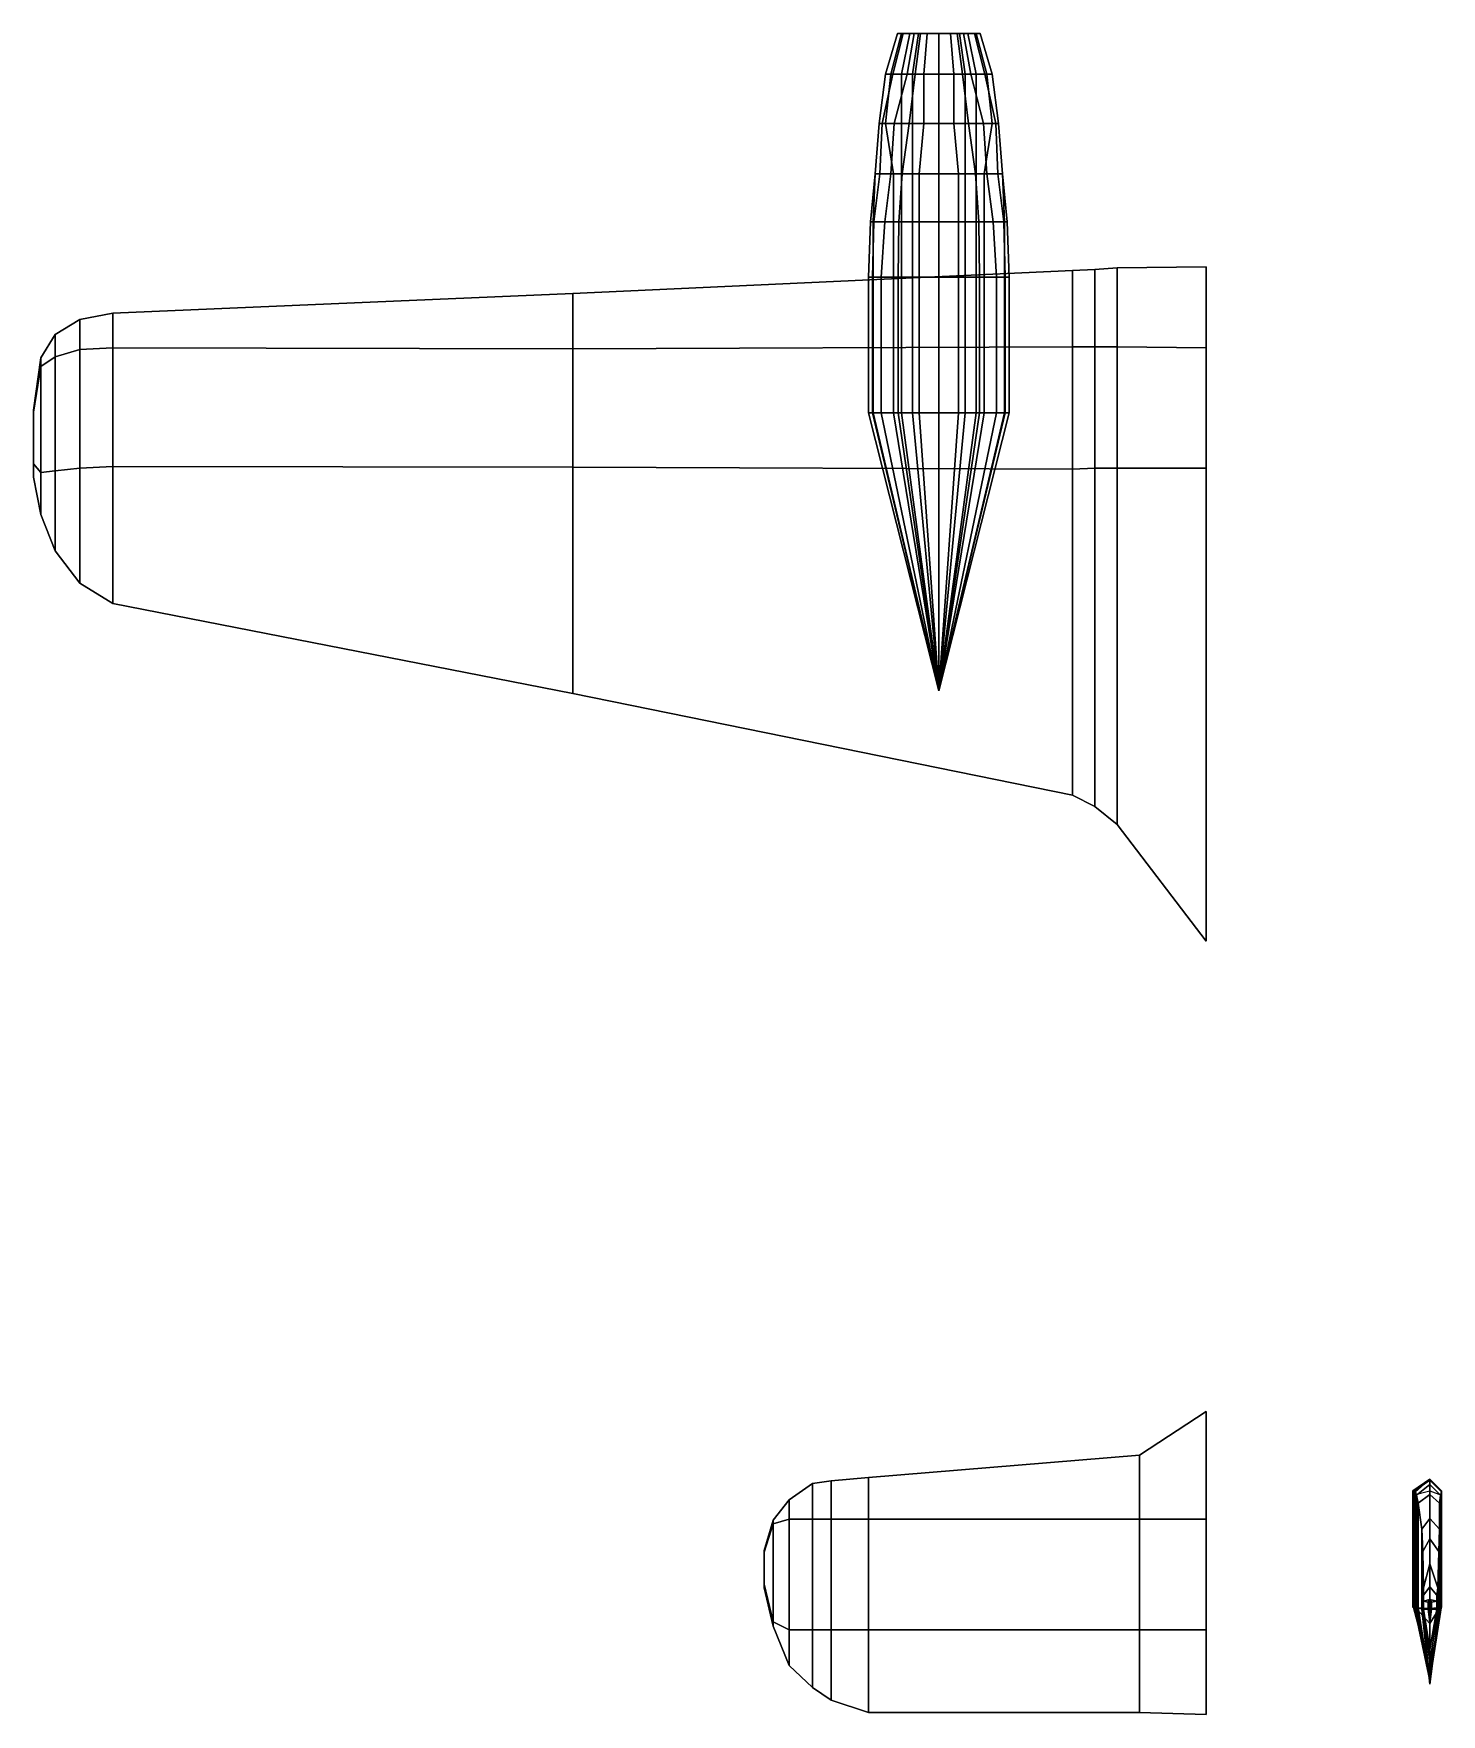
# Model space of a CAD drawing. Extents: x -13.2 to 2.6, y -10.6 to 8.2.
import ezdxf

# ---------------------------------------------------------------- set-up
doc = ezdxf.new("R2010")
doc.units = 0
doc.layers.add('W2', color=5, linetype='CONTINUOUS')

msp = doc.modelspace()

# ---------------------------------------------------------------- linework, layer by layer
at = {"layer": 'W2'}
for points in [[(-3.465, 8.238, -0.794), (-3.4, 8.238, -0.559), (-3.517, 7.782, -0.464), (-3.6, 7.782, -0.768)], [(-3.465, 8.238, -0.882), (-3.465, 8.238, -0.794), (-3.6, 7.782, -0.768), (-3.6, 7.782, -0.882)], [(-3.418, 8.238, -0.971), (-3.465, 8.238, -0.882), (-3.6, 7.782, -0.882), (-3.539, 7.782, -0.996)], [(-3.324, 8.238, -1.059), (-3.418, 8.238, -0.971), (-3.539, 7.782, -0.996), (-3.418, 7.782, -1.33)], [(-3.4, 8.238, -0.559), (-3.277, 8.238, -0.294), (-3.357, 7.782, -0.122), (-3.517, 7.782, -0.464)], [(-2.582, 8.238, -0.971), (-2.535, 8.238, -0.882), (-3.465, 8.238, -0.882), (-3.418, 8.238, -0.971)], [(-2.535, 8.238, -0.882), (-2.535, 8.238, -0.794), (-3.465, 8.238, -0.794), (-3.465, 8.238, -0.882)], [(-2.535, 8.238, -0.794), (-2.6, 8.238, -0.559), (-3.4, 8.238, -0.559), (-3.465, 8.238, -0.794)], [(-3.23, 8.238, -1.1), (-3.324, 8.238, -1.059), (-3.418, 7.782, -1.33), (-3.296, 7.782, -1.398)], [(-2.676, 8.238, -1.059), (-2.582, 8.238, -0.971), (-3.418, 8.238, -0.971), (-3.324, 8.238, -1.059)], [(-2.6, 8.238, -0.559), (-2.723, 8.238, -0.294), (-3.277, 8.238, -0.294), (-3.4, 8.238, -0.559)], [(-3.277, 8.238, -0.294), (-3.206, 8.238, -0.199), (-3.266, 7.782, -0.001), (-3.357, 7.782, -0.122)], [(-2.77, 8.238, -1.1), (-2.676, 8.238, -1.059), (-3.324, 8.238, -1.059), (-3.23, 8.238, -1.1)], [(-3, 8.238, -1.124), (-3.23, 8.238, -1.1), (-3.296, 7.782, -1.398), (-3, 7.782, -1.429)], [(-2.723, 8.238, -0.294), (-2.794, 8.238, -0.199), (-3.206, 8.238, -0.199), (-3.277, 8.238, -0.294)], [(-3.167, 7.782, 0.053), (-3.266, 7.782, -0.001), (-3.206, 8.238, -0.199), (-3.13, 8.238, -0.158)], [(-3, 8.238, -1.124), (-2.77, 8.238, -1.1), (-3.23, 8.238, -1.1), (-3, 8.238, -1.124)], [(-2.794, 8.238, -0.199), (-2.87, 8.238, -0.158), (-3.13, 8.238, -0.158), (-3.206, 8.238, -0.199)], [(-3, 7.782, 0.091), (-3.167, 7.782, 0.053), (-3.13, 8.238, -0.158), (-3, 8.238, -0.129)], [(-2.87, 8.238, -0.158), (-3, 8.238, -0.129), (-3, 8.238, -0.129), (-3.13, 8.238, -0.158)], [(-3, 7.782, -1.429), (-2.704, 7.782, -1.398), (-2.77, 8.238, -1.1), (-3, 8.238, -1.124)], [(-3, 8.238, -0.129), (-2.87, 8.238, -0.158), (-2.833, 7.782, 0.053), (-3, 7.782, 0.091)], [(-2.87, 8.238, -0.158), (-2.794, 8.238, -0.199), (-2.734, 7.782, -0.001), (-2.833, 7.782, 0.053)], [(-2.643, 7.782, -0.122), (-2.734, 7.782, -0.001), (-2.794, 8.238, -0.199), (-2.723, 8.238, -0.294)], [(-2.704, 7.782, -1.398), (-2.582, 7.782, -1.33), (-2.676, 8.238, -1.059), (-2.77, 8.238, -1.1)], [(-2.483, 7.782, -0.464), (-2.643, 7.782, -0.122), (-2.723, 8.238, -0.294), (-2.6, 8.238, -0.559)], [(-2.582, 7.782, -1.33), (-2.461, 7.782, -0.996), (-2.582, 8.238, -0.971), (-2.676, 8.238, -1.059)], [(-2.4, 7.782, -0.768), (-2.483, 7.782, -0.464), (-2.6, 8.238, -0.559), (-2.535, 8.238, -0.794)], [(-2.461, 7.782, -0.996), (-2.4, 7.782, -0.882), (-2.535, 8.238, -0.882), (-2.582, 8.238, -0.971)], [(-2.4, 7.782, -0.882), (-2.4, 7.782, -0.768), (-2.535, 8.238, -0.794), (-2.535, 8.238, -0.882)], [(-3.6, 7.782, -0.882), (-3.6, 7.782, -0.768), (-3.669, 7.228, -0.57), (-3.669, 7.228, -0.935)], [(-3.6, 7.782, -0.768), (-3.517, 7.782, -0.464), (-3.638, 7.228, -0.327), (-3.669, 7.228, -0.57)], [(-3.539, 7.782, -0.996), (-3.6, 7.782, -0.882), (-3.669, 7.228, -0.935), (-3.6, 7.228, -1.11)], [(-3.517, 7.782, -0.464), (-3.357, 7.782, -0.122), (-3.501, 7.228, -0.023), (-3.638, 7.228, -0.327)], [(-3.418, 7.782, -1.33), (-3.539, 7.782, -0.996), (-3.6, 7.228, -1.11), (-3.418, 7.228, -1.353)], [(-3.357, 7.782, -0.122), (-3.266, 7.782, -0.001), (-3.334, 7.228, 0.151), (-3.501, 7.228, -0.023)], [(-3.296, 7.782, -1.398), (-3.418, 7.782, -1.33), (-3.418, 7.228, -1.353), (-3.296, 7.228, -1.383)], [(-3.167, 7.228, 0.235), (-3.334, 7.228, 0.151), (-3.266, 7.782, -0.001), (-3.167, 7.782, 0.053)], [(-3, 7.782, -1.429), (-3.296, 7.782, -1.398), (-3.296, 7.228, -1.383), (-3, 7.228, -1.398)], [(-3, 7.228, 0.258), (-3.167, 7.228, 0.235), (-3.167, 7.782, 0.053), (-3, 7.782, 0.091)], [(-3, 7.228, -1.398), (-2.704, 7.228, -1.383), (-2.704, 7.782, -1.398), (-3, 7.782, -1.429)], [(-3, 7.782, 0.091), (-2.833, 7.782, 0.053), (-2.833, 7.228, 0.235), (-3, 7.228, 0.258)], [(-2.833, 7.782, 0.053), (-2.734, 7.782, -0.001), (-2.666, 7.228, 0.151), (-2.833, 7.228, 0.235)], [(-2.499, 7.228, -0.023), (-2.666, 7.228, 0.151), (-2.734, 7.782, -0.001), (-2.643, 7.782, -0.122)], [(-2.704, 7.228, -1.383), (-2.582, 7.228, -1.353), (-2.582, 7.782, -1.33), (-2.704, 7.782, -1.398)], [(-2.362, 7.228, -0.327), (-2.499, 7.228, -0.023), (-2.643, 7.782, -0.122), (-2.483, 7.782, -0.464)], [(-2.582, 7.228, -1.353), (-2.4, 7.228, -1.11), (-2.461, 7.782, -0.996), (-2.582, 7.782, -1.33)], [(-2.331, 7.228, -0.57), (-2.362, 7.228, -0.327), (-2.483, 7.782, -0.464), (-2.4, 7.782, -0.768)], [(-2.4, 7.228, -1.11), (-2.331, 7.228, -0.935), (-2.4, 7.782, -0.882), (-2.461, 7.782, -0.996)], [(-2.331, 7.228, -0.935), (-2.331, 7.228, -0.57), (-2.4, 7.782, -0.768), (-2.4, 7.782, -0.882)], [(-3.669, 7.228, -0.57), (-3.638, 7.228, -0.327), (-3.661, 6.665, -0.312), (-3.714, 6.665, -0.654)], [(-3.6, 7.228, -1.11), (-3.669, 7.228, -0.935), (-3.714, 6.665, -1.019), (-3.509, 6.665, -1.323)], [(-3.669, 7.228, -0.935), (-3.669, 7.228, -0.57), (-3.714, 6.665, -0.654), (-3.714, 6.665, -1.019)], [(-3.638, 7.228, -0.327), (-3.501, 7.228, -0.023), (-3.539, 6.665, 0.03), (-3.661, 6.665, -0.312)], [(-3.418, 7.228, -1.353), (-3.6, 7.228, -1.11), (-3.509, 6.665, -1.323), (-3.418, 6.665, -1.368)], [(-3.501, 7.228, -0.023), (-3.334, 7.228, 0.151), (-3.41, 6.665, 0.197), (-3.539, 6.665, 0.03)], [(-3.296, 7.228, -1.383), (-3.418, 7.228, -1.353), (-3.418, 6.665, -1.368), (-3.296, 6.665, -1.398)], [(-3.22, 6.665, 0.311), (-3.41, 6.665, 0.197), (-3.334, 7.228, 0.151), (-3.167, 7.228, 0.235)], [(-3, 7.228, -1.398), (-3.296, 7.228, -1.383), (-3.296, 6.665, -1.398), (-3, 6.665, -1.421)], [(-3, 6.665, 0.356), (-3.22, 6.665, 0.311), (-3.167, 7.228, 0.235), (-3, 7.228, 0.258)], [(-3, 6.665, -1.421), (-2.704, 6.665, -1.398), (-2.704, 7.228, -1.383), (-3, 7.228, -1.398)], [(-3, 7.228, 0.258), (-2.833, 7.228, 0.235), (-2.78, 6.665, 0.311), (-3, 6.665, 0.356)], [(-2.833, 7.228, 0.235), (-2.666, 7.228, 0.151), (-2.59, 6.665, 0.197), (-2.78, 6.665, 0.311)], [(-2.704, 6.665, -1.398), (-2.582, 6.665, -1.368), (-2.582, 7.228, -1.353), (-2.704, 7.228, -1.383)], [(-2.461, 6.665, 0.03), (-2.59, 6.665, 0.197), (-2.666, 7.228, 0.151), (-2.499, 7.228, -0.023)], [(-2.582, 6.665, -1.368), (-2.491, 6.665, -1.323), (-2.4, 7.228, -1.11), (-2.582, 7.228, -1.353)], [(-2.339, 6.665, -0.312), (-2.461, 6.665, 0.03), (-2.499, 7.228, -0.023), (-2.362, 7.228, -0.327)], [(-2.491, 6.665, -1.323), (-2.286, 6.665, -1.019), (-2.331, 7.228, -0.935), (-2.4, 7.228, -1.11)], [(-2.286, 6.665, -0.654), (-2.339, 6.665, -0.312), (-2.362, 7.228, -0.327), (-2.331, 7.228, -0.57)], [(-2.286, 6.665, -1.019), (-2.286, 6.665, -0.654), (-2.331, 7.228, -0.57), (-2.331, 7.228, -0.935)], [(-3.714, 6.665, -0.654), (-3.661, 6.665, -0.312), (-3.729, 6.126, -0.327), (-3.767, 6.126, -0.669)], [(-3.714, 6.665, -1.019), (-3.714, 6.665, -0.654), (-3.767, 6.126, -0.669), (-3.737, 6.126, -1.034)], [(-3.509, 6.665, -1.323), (-3.714, 6.665, -1.019), (-3.737, 6.126, -1.034), (-3.509, 6.126, -1.338)], [(-3.661, 6.665, -0.312), (-3.539, 6.665, 0.03), (-3.608, 6.126, 0.015), (-3.729, 6.126, -0.327)], [(-3.539, 6.665, 0.03), (-3.41, 6.665, 0.197), (-3.448, 6.126, 0.227), (-3.608, 6.126, 0.015)], [(-3.418, 6.665, -1.368), (-3.509, 6.665, -1.323), (-3.509, 6.126, -1.338), (-3.418, 6.126, -1.414)], [(-3.22, 6.126, 0.372), (-3.448, 6.126, 0.227), (-3.41, 6.665, 0.197), (-3.22, 6.665, 0.311)], [(-3.296, 6.665, -1.398), (-3.418, 6.665, -1.368), (-3.418, 6.126, -1.414), (-3.296, 6.126, -1.452)], [(-3, 6.665, -1.421), (-3.296, 6.665, -1.398), (-3.296, 6.126, -1.452), (-3, 6.126, -1.482)], [(-3, 6.126, 0.41), (-3.22, 6.126, 0.372), (-3.22, 6.665, 0.311), (-3, 6.665, 0.356)], [(-3, 6.126, -1.482), (-2.704, 6.126, -1.452), (-2.704, 6.665, -1.398), (-3, 6.665, -1.421)], [(-3, 6.665, 0.356), (-2.78, 6.665, 0.311), (-2.78, 6.126, 0.372), (-3, 6.126, 0.41)], [(-2.78, 6.665, 0.311), (-2.59, 6.665, 0.197), (-2.552, 6.126, 0.227), (-2.78, 6.126, 0.372)], [(-2.704, 6.126, -1.452), (-2.582, 6.126, -1.414), (-2.582, 6.665, -1.368), (-2.704, 6.665, -1.398)], [(-2.392, 6.126, 0.015), (-2.552, 6.126, 0.227), (-2.59, 6.665, 0.197), (-2.461, 6.665, 0.03)], [(-2.582, 6.126, -1.414), (-2.491, 6.126, -1.338), (-2.491, 6.665, -1.323), (-2.582, 6.665, -1.368)], [(-2.491, 6.126, -1.338), (-2.263, 6.126, -1.034), (-2.286, 6.665, -1.019), (-2.491, 6.665, -1.323)], [(-2.271, 6.126, -0.327), (-2.392, 6.126, 0.015), (-2.461, 6.665, 0.03), (-2.339, 6.665, -0.312)], [(-2.233, 6.126, -0.669), (-2.271, 6.126, -0.327), (-2.339, 6.665, -0.312), (-2.286, 6.665, -0.654)], [(-2.263, 6.126, -1.034), (-2.233, 6.126, -0.669), (-2.286, 6.665, -0.654), (-2.286, 6.665, -1.019)], [(-3.767, 6.126, -0.669), (-3.729, 6.126, -0.327), (-3.745, 5.503, -0.365), (-3.79, 5.503, -0.707)], [(-3.737, 6.126, -1.034), (-3.767, 6.126, -0.669), (-3.79, 5.503, -0.707), (-3.737, 5.503, -1.072)], [(-3.729, 6.126, -0.327), (-3.608, 6.126, 0.015), (-3.646, 5.503, -0.023), (-3.745, 5.503, -0.365)], [(-3.509, 6.126, -1.338), (-3.737, 6.126, -1.034), (-3.737, 5.503, -1.072), (-3.509, 5.503, -1.376)], [(-3.608, 6.126, 0.015), (-3.448, 6.126, 0.227), (-3.456, 5.503, 0.25), (-3.646, 5.503, -0.023)], [(-3.418, 6.126, -1.414), (-3.509, 6.126, -1.338), (-3.509, 5.503, -1.376), (-3.418, 5.503, -1.452)], [(-3.22, 5.503, 0.41), (-3.456, 5.503, 0.25), (-3.448, 6.126, 0.227), (-3.22, 6.126, 0.372)], [(-3.296, 6.126, -1.452), (-3.418, 6.126, -1.414), (-3.418, 5.503, -1.452), (-3.296, 5.503, -1.49)], [(-3, 6.126, -1.482), (-3.296, 6.126, -1.452), (-3.296, 5.503, -1.49), (-3, 5.503, -1.52)], [(-3, 5.503, 0.44), (-3.22, 5.503, 0.41), (-3.22, 6.126, 0.372), (-3, 6.126, 0.41)], [(-3, 5.503, -1.52), (-2.704, 5.503, -1.49), (-2.704, 6.126, -1.452), (-3, 6.126, -1.482)], [(-3, 6.126, 0.41), (-2.78, 6.126, 0.372), (-2.78, 5.503, 0.41), (-3, 5.503, 0.44)], [(-2.78, 6.126, 0.372), (-2.552, 6.126, 0.227), (-2.544, 5.503, 0.25), (-2.78, 5.503, 0.41)], [(-2.704, 5.503, -1.49), (-2.582, 5.503, -1.452), (-2.582, 6.126, -1.414), (-2.704, 6.126, -1.452)], [(-2.582, 5.503, -1.452), (-2.491, 5.503, -1.376), (-2.491, 6.126, -1.338), (-2.582, 6.126, -1.414)], [(-2.354, 5.503, -0.023), (-2.544, 5.503, 0.25), (-2.552, 6.126, 0.227), (-2.392, 6.126, 0.015)], [(-2.491, 5.503, -1.376), (-2.263, 5.503, -1.072), (-2.263, 6.126, -1.034), (-2.491, 6.126, -1.338)], [(-2.255, 5.503, -0.365), (-2.354, 5.503, -0.023), (-2.392, 6.126, 0.015), (-2.271, 6.126, -0.327)], [(-2.21, 5.503, -0.707), (-2.255, 5.503, -0.365), (-2.271, 6.126, -0.327), (-2.233, 6.126, -0.669)], [(-2.263, 5.503, -1.072), (-2.21, 5.503, -0.707), (-2.233, 6.126, -0.669), (-2.263, 6.126, -1.034)], [(-7.11, 4.7, -0.22), (-1.5, 4.72, -0.7), (-1.5, 5.58, 0.01), (-7.11, 5.32, 0.19)], [(-7.11, 5.32, 0.19), (-1.5, 5.58, 0.01), (-1.5, 4.72, 0.44), (-7.11, 4.7, 0.54)], [(-3.737, 5.503, -1.072), (-3.79, 5.503, -0.707), (-3.79, 3.98, -0.707), (-3.737, 3.98, -1.072)], [(-3.79, 5.503, -0.707), (-3.745, 5.503, -0.365), (-3.745, 3.98, -0.365), (-3.79, 3.98, -0.707)], [(-3.745, 5.503, -0.365), (-3.646, 5.503, -0.023), (-3.646, 3.98, -0.023), (-3.745, 3.98, -0.365)], [(-3.509, 5.503, -1.376), (-3.737, 5.503, -1.072), (-3.737, 3.98, -1.072), (-3.509, 3.98, -1.376)], [(-3.646, 5.503, -0.023), (-3.456, 5.503, 0.25), (-3.456, 3.98, 0.25), (-3.646, 3.98, -0.023)], [(-3.418, 5.503, -1.452), (-3.509, 5.503, -1.376), (-3.509, 3.98, -1.376), (-3.418, 3.98, -1.452)], [(-3.22, 3.98, 0.41), (-3.456, 3.98, 0.25), (-3.456, 5.503, 0.25), (-3.22, 5.503, 0.41)], [(-3.296, 5.503, -1.49), (-3.418, 5.503, -1.452), (-3.418, 3.98, -1.452), (-3.296, 3.98, -1.49)], [(-3, 5.503, -1.52), (-3.296, 5.503, -1.49), (-3.296, 3.98, -1.49), (-3, 3.98, -1.52)], [(-3, 3.98, 0.44), (-3.22, 3.98, 0.41), (-3.22, 5.503, 0.41), (-3, 5.503, 0.44)], [(-3, 3.98, -1.52), (-2.704, 3.98, -1.49), (-2.704, 5.503, -1.49), (-3, 5.503, -1.52)], [(-3, 5.503, 0.44), (-2.78, 5.503, 0.41), (-2.78, 3.98, 0.41), (-3, 3.98, 0.44)], [(-2.78, 5.503, 0.41), (-2.544, 5.503, 0.25), (-2.544, 3.98, 0.25), (-2.78, 3.98, 0.41)], [(-2.704, 3.98, -1.49), (-2.582, 3.98, -1.452), (-2.582, 5.503, -1.452), (-2.704, 5.503, -1.49)], [(-2.582, 3.98, -1.452), (-2.491, 3.98, -1.376), (-2.491, 5.503, -1.376), (-2.582, 5.503, -1.452)], [(-2.354, 3.98, -0.023), (-2.544, 3.98, 0.25), (-2.544, 5.503, 0.25), (-2.354, 5.503, -0.023)], [(-2.491, 3.98, -1.376), (-2.263, 3.98, -1.072), (-2.263, 5.503, -1.072), (-2.491, 5.503, -1.376)], [(-2.255, 3.98, -0.365), (-2.354, 3.98, -0.023), (-2.354, 5.503, -0.023), (-2.255, 5.503, -0.365)], [(-2.263, 3.98, -1.072), (-2.21, 3.98, -0.707), (-2.21, 5.503, -0.707), (-2.263, 5.503, -1.072)], [(-2.21, 3.98, -0.707), (-2.255, 3.98, -0.365), (-2.255, 5.503, -0.365), (-2.21, 5.503, -0.707)], [(-1.5, 4.72, -0.7), (-1.25, 4.72, -0.71), (-1.25, 5.59, 0.01), (-1.5, 5.58, 0.01)], [(-1.5, 5.58, 0.01), (-1.25, 5.59, 0.01), (-1.25, 4.72, 0.44), (-1.5, 4.72, 0.44)], [(-1.25, 4.72, -0.71), (-1, 4.72, -0.72), (-1, 5.61, 0.01), (-1.25, 5.59, 0.01)], [(-1.25, 5.59, 0.01), (-1, 5.61, 0.01), (-1, 4.72, 0.44), (-1.25, 4.72, 0.44)], [(-1, 4.72, -0.72), (0, 4.71, -0.76), (0, 5.62, 0.01), (-1, 5.61, 0.01)], [(-1, 5.61, 0.01), (0, 5.62, 0.01), (0, 4.71, 0.44), (-1, 4.72, 0.44)], [(-12.27, 4.71, 0.56), (-7.11, 4.7, -0.22), (-7.11, 5.32, 0.19), (-12.27, 5.1, 0.73)], [(-12.27, 5.1, 0.73), (-7.11, 5.32, 0.19), (-7.11, 4.7, 0.54), (-12.27, 4.71, 0.91)], [(-12.64, 4.69, 0.61), (-12.27, 4.71, 0.56), (-12.27, 5.1, 0.73), (-12.64, 5.03, 0.78)], [(-12.64, 5.03, 0.78), (-12.27, 5.1, 0.73), (-12.27, 4.71, 0.91), (-12.64, 4.69, 0.93)], [(-12.92, 4.61, 0.7), (-12.64, 4.69, 0.61), (-12.64, 5.03, 0.78), (-12.92, 4.86, 0.8)], [(-12.92, 4.86, 0.8), (-12.64, 5.03, 0.78), (-12.64, 4.69, 0.93), (-12.92, 4.61, 0.91)], [(-13.08, 4.5, 0.77), (-12.92, 4.61, 0.7), (-12.92, 4.86, 0.8), (-13.08, 4.6, 0.82)], [(-13.08, 4.6, 0.82), (-12.92, 4.86, 0.8), (-12.92, 4.61, 0.91), (-13.08, 4.5, 0.89)], [(-1.5, 3.35, -0.7), (-1.5, 4.72, -0.7), (-7.11, 4.7, -0.22), (-7.11, 3.37, -0.22)], [(-7.11, 4.7, 0.54), (-1.5, 4.72, 0.44), (-1.5, 3.35, 0.44), (-7.11, 3.37, 0.54)], [(-1.25, 3.36, -0.71), (-1.25, 4.72, -0.71), (-1.5, 4.72, -0.7), (-1.5, 3.35, -0.7)], [(-1.5, 4.72, 0.44), (-1.25, 4.72, 0.44), (-1.25, 3.36, 0.44), (-1.5, 3.35, 0.44)], [(-1, 3.36, -0.72), (-1, 4.72, -0.72), (-1.25, 4.72, -0.71), (-1.25, 3.36, -0.71)], [(-1.25, 4.72, 0.44), (-1, 4.72, 0.44), (-1, 3.36, 0.44), (-1.25, 3.36, 0.44)], [(0, 3.36, -0.76), (0, 4.71, -0.76), (-1, 4.72, -0.72), (-1, 3.36, -0.72)], [(-1, 4.72, 0.44), (0, 4.71, 0.44), (0, 3.36, 0.44), (-1, 3.36, 0.44)], [(-13.16, 3.99, 0.8), (-13.08, 4.5, 0.77), (-13.08, 4.6, 0.82), (-13.16, 4.01, 0.82)], [(-13.16, 4.01, 0.82), (-13.08, 4.6, 0.82), (-13.08, 4.5, 0.89), (-13.16, 3.99, 0.84)], [(-12.92, 3.33, 0.7), (-12.92, 4.61, 0.7), (-13.08, 4.5, 0.77), (-13.08, 3.31, 0.77)], [(-13.08, 4.5, 0.89), (-12.92, 4.61, 0.91), (-12.92, 3.33, 0.91), (-13.08, 3.31, 0.89)], [(-12.64, 3.36, 0.61), (-12.64, 4.69, 0.61), (-12.92, 4.61, 0.7), (-12.92, 3.33, 0.7)], [(-12.92, 4.61, 0.91), (-12.64, 4.69, 0.93), (-12.64, 3.36, 0.93), (-12.92, 3.33, 0.91)], [(-12.27, 3.38, 0.56), (-12.27, 4.71, 0.56), (-12.64, 4.69, 0.61), (-12.64, 3.36, 0.61)], [(-12.64, 4.69, 0.93), (-12.27, 4.71, 0.91), (-12.27, 3.38, 0.91), (-12.64, 3.36, 0.93)], [(-7.11, 3.37, -0.22), (-7.11, 4.7, -0.22), (-12.27, 4.71, 0.56), (-12.27, 3.38, 0.56)], [(-12.27, 4.71, 0.91), (-7.11, 4.7, 0.54), (-7.11, 3.37, 0.54), (-12.27, 3.38, 0.91)], [(-13.08, 3.31, 0.77), (-13.08, 4.5, 0.77), (-13.16, 3.99, 0.8), (-13.16, 3.41, 0.8)], [(-13.16, 3.99, 0.84), (-13.08, 4.5, 0.89), (-13.08, 3.31, 0.89), (-13.16, 3.41, 0.84)], [(-13.16, 3.41, 0.8), (-13.16, 3.99, 0.8), (-13.16, 4.01, 0.82), (-13.16, 3.26, 0.82)], [(-13.16, 3.26, 0.82), (-13.16, 4.01, 0.82), (-13.16, 3.99, 0.84), (-13.16, 3.41, 0.84)], [(-3.79, 3.98, -0.707), (-3.745, 3.98, -0.365), (-3, 0.86, -0.365)], [(-3.737, 3.98, -1.072), (-3.79, 3.98, -0.707), (-3, 0.86, -0.365)], [(-3.745, 3.98, -0.365), (-3.646, 3.98, -0.023), (-3, 0.86, -0.17), (-3, 0.86, -0.365)], [(-3.509, 3.98, -1.376), (-3.737, 3.98, -1.072), (-3, 0.86, -0.365)], [(-3.646, 3.98, -0.023), (-3.456, 3.98, 0.25), (-3, 0.86, -0.17)], [(-3.418, 3.98, -1.452), (-3.509, 3.98, -1.376), (-3, 0.86, -0.365)], [(-3, 0.86, -0.17), (-3, 0.86, -0.17), (-3.456, 3.98, 0.25), (-3.22, 3.98, 0.41)], [(-3.296, 3.98, -1.49), (-3.418, 3.98, -1.452), (-3, 0.86, -0.365)], [(-3, 3.98, -1.52), (-3.296, 3.98, -1.49), (-3, 0.86, -0.365)], [(-3, 0.86, -0.17), (-3, 0.86, -0.17), (-3.22, 3.98, 0.41), (-3, 3.98, 0.44)], [(-3, 0.86, -0.365), (-3, 0.86, -0.365), (-2.491, 3.98, -1.376), (-2.582, 3.98, -1.452)], [(-3, 0.86, -0.365), (-3, 0.86, -0.365), (-2.582, 3.98, -1.452), (-2.704, 3.98, -1.49)], [(-3, 0.86, -0.365), (-3, 0.86, -0.365), (-2.704, 3.98, -1.49), (-3, 3.98, -1.52)], [(-3, 0.86, -0.365), (-3, 0.86, -0.17), (-2.354, 3.98, -0.023), (-2.255, 3.98, -0.365)], [(-3, 0.86, -0.17), (-3, 0.86, -0.17), (-2.544, 3.98, 0.25), (-2.354, 3.98, -0.023)], [(-2.78, 3.98, 0.41), (-2.544, 3.98, 0.25), (-3, 0.86, -0.17)], [(-3, 3.98, 0.44), (-2.78, 3.98, 0.41), (-3, 0.86, -0.17)], [(-3, 0.86, -0.365), (-3, 0.86, -0.365), (-2.255, 3.98, -0.365), (-2.21, 3.98, -0.707)], [(-3, 0.86, -0.365), (-3, 0.86, -0.365), (-2.21, 3.98, -0.707), (-2.263, 3.98, -1.072)], [(-3, 0.86, -0.365), (-3, 0.86, -0.365), (-2.263, 3.98, -1.072), (-2.491, 3.98, -1.376)], [(-13.16, 3.26, 0.82), (-13.08, 2.84, 0.82), (-13.08, 3.31, 0.77), (-13.16, 3.41, 0.8)], [(-13.16, 3.41, 0.84), (-13.08, 3.31, 0.89), (-13.08, 2.84, 0.82), (-13.16, 3.26, 0.82)], [(-13.08, 2.84, 0.82), (-12.92, 2.43, 0.8), (-12.92, 3.33, 0.7), (-13.08, 3.31, 0.77)], [(-13.08, 3.31, 0.89), (-12.92, 3.33, 0.91), (-12.92, 2.43, 0.8), (-13.08, 2.84, 0.82)], [(-12.92, 2.43, 0.8), (-12.64, 2.07, 0.78), (-12.64, 3.36, 0.61), (-12.92, 3.33, 0.7)], [(-12.92, 3.33, 0.91), (-12.64, 3.36, 0.93), (-12.64, 2.07, 0.78), (-12.92, 2.43, 0.8)], [(-12.64, 2.07, 0.78), (-12.27, 1.84, 0.73), (-12.27, 3.38, 0.56), (-12.64, 3.36, 0.61)], [(-12.64, 3.36, 0.93), (-12.27, 3.38, 0.91), (-12.27, 1.84, 0.73), (-12.64, 2.07, 0.78)], [(-12.27, 1.84, 0.73), (-7.11, 0.83, 0.19), (-7.11, 3.37, -0.22), (-12.27, 3.38, 0.56)], [(-12.27, 3.38, 0.91), (-7.11, 3.37, 0.54), (-7.11, 0.83, 0.19), (-12.27, 1.84, 0.73)], [(-7.11, 0.83, 0.19), (-1.5, -0.31, 0.01), (-1.5, 3.35, -0.7), (-7.11, 3.37, -0.22)], [(-7.11, 3.37, 0.54), (-1.5, 3.35, 0.44), (-1.5, -0.31, 0.01), (-7.11, 0.83, 0.19)], [(-1.5, -0.31, 0.01), (-1.25, -0.44, 0.01), (-1.25, 3.36, -0.71), (-1.5, 3.35, -0.7)], [(-1.5, 3.35, 0.44), (-1.25, 3.36, 0.44), (-1.25, -0.44, 0.01), (-1.5, -0.31, 0.01)], [(-1.25, -0.44, 0.01), (-1, -0.64, 0.01), (-1, 3.36, -0.72), (-1.25, 3.36, -0.71)], [(-1.25, 3.36, 0.44), (-1, 3.36, 0.44), (-1, -0.64, 0.01), (-1.25, -0.44, 0.01)], [(-1, -0.64, 0.01), (0, -1.95, 0.01), (0, 3.36, -0.76), (-1, 3.36, -0.72)], [(-1, 3.36, 0.44), (0, 3.36, 0.44), (0, -1.95, 0.01), (-1, -0.64, 0.01)], [(-0.75, -8.44, -0.19), (0, -8.44, -0.32), (0, -7.23, 0.02), (-0.75, -7.72, 0.02)], [(-0.75, -7.72, 0.02), (0, -7.23, 0.02), (0, -8.44, 0.39), (-0.75, -8.44, 0.23)], [(-3.79, -8.44, -0.15), (-0.75, -8.44, -0.19), (-0.75, -7.72, 0.02), (-3.79, -7.97, 0.02)], [(-3.79, -7.97, 0.02), (-0.75, -7.72, 0.02), (-0.75, -8.44, 0.23), (-3.79, -8.44, 0.19)], [(-4.68, -8.44, -0.11), (-4.42, -8.44, -0.15), (-4.42, -8.04, 0.02), (-4.68, -8.22, 0.02)], [(-4.68, -8.22, 0.02), (-4.42, -8.04, 0.02), (-4.42, -8.44, 0.19), (-4.68, -8.44, 0.15)], [(-4.42, -8.44, -0.15), (-4.21, -8.44, -0.15), (-4.21, -8.01, 0.02), (-4.42, -8.04, 0.02)], [(-4.42, -8.04, 0.02), (-4.21, -8.01, 0.02), (-4.21, -8.44, 0.19), (-4.42, -8.44, 0.19)], [(-4.21, -8.44, -0.15), (-3.79, -8.44, -0.15), (-3.79, -7.97, 0.02), (-4.21, -8.01, 0.02)], [(-4.21, -8.01, 0.02), (-3.79, -7.97, 0.02), (-3.79, -8.44, 0.19), (-4.21, -8.44, 0.19)], [(2.32, -8.12, 0.16), (2.32, -8.13, 0.07), (2.51, -8, 0.07), (2.51, -7.99, 0.16)], [(2.33, -8.12, 0.29), (2.32, -8.12, 0.16), (2.51, -7.99, 0.16), (2.51, -7.99, 0.29)], [(2.32, -8.13, 0.07), (2.32, -8.17, -0.02), (2.51, -8.12, -0.02), (2.51, -8, 0.07)], [(2.35, -8.13, 0.67), (2.33, -8.12, 0.29), (2.51, -7.99, 0.29), (2.51, -7.99, 0.67)], [(2.36, -8.17, 1.05), (2.35, -8.13, 0.67), (2.51, -7.99, 0.67), (2.51, -8.05, 1.05)], [(2.38, -8.26, 1.51), (2.36, -8.17, 1.05), (2.51, -8.05, 1.05), (2.51, -8.16, 1.51)], [(2.51, -7.99, 0.16), (2.51, -8, 0.07), (2.64, -8.13, 0.07), (2.64, -8.12, 0.16)], [(2.51, -7.99, 0.29), (2.51, -7.99, 0.16), (2.64, -8.12, 0.16), (2.64, -8.12, 0.29)], [(2.51, -7.99, 0.67), (2.51, -7.99, 0.29), (2.64, -8.12, 0.29), (2.64, -8.13, 0.67)], [(2.51, -8.05, 1.05), (2.51, -7.99, 0.67), (2.64, -8.13, 0.67), (2.63, -8.17, 1.05)], [(2.51, -8, 0.07), (2.51, -8.12, -0.02), (2.64, -8.17, -0.02), (2.64, -8.13, 0.07)], [(2.51, -8.16, 1.51), (2.51, -8.05, 1.05), (2.63, -8.17, 1.05), (2.62, -8.26, 1.51)], [(-4.86, -8.49, -0.03), (-4.68, -8.44, -0.11), (-4.68, -8.22, 0.02), (-4.86, -8.45, 0.02)], [(-4.86, -8.45, 0.02), (-4.68, -8.22, 0.02), (-4.68, -8.44, 0.15), (-4.86, -8.49, 0.07)], [(2.32, -9.4, 0.07), (2.32, -8.13, 0.07), (2.32, -8.12, 0.16), (2.32, -9.4, 0.16)], [(2.32, -9.4, 0.16), (2.32, -8.12, 0.16), (2.33, -8.12, 0.29), (2.33, -9.4, 0.29)], [(2.32, -9.43, -0.02), (2.32, -8.17, -0.02), (2.32, -8.13, 0.07), (2.32, -9.4, 0.07)], [(2.33, -9.4, 0.29), (2.33, -8.12, 0.29), (2.35, -8.13, 0.67), (2.35, -9.41, 0.67)], [(2.35, -9.41, 0.67), (2.35, -8.13, 0.67), (2.36, -8.17, 1.05), (2.36, -9.42, 1.05)], [(2.36, -9.42, 1.05), (2.36, -8.17, 1.05), (2.38, -8.26, 1.51), (2.38, -9.43, 1.51)], [(2.42, -8.55, 2.17), (2.38, -8.26, 1.51), (2.51, -8.16, 1.51), (2.51, -8.43, 2.17)], [(2.38, -9.43, 1.51), (2.38, -8.26, 1.51), (2.42, -8.55, 2.17), (2.42, -9.45, 2.17)], [(2.51, -8.43, 2.17), (2.51, -8.16, 1.51), (2.62, -8.26, 1.51), (2.62, -8.55, 2.17)], [(2.62, -8.26, 1.51), (2.63, -8.17, 1.05), (2.63, -9.42, 1.05), (2.62, -9.43, 1.51)], [(2.62, -8.55, 2.17), (2.62, -8.26, 1.51), (2.62, -9.43, 1.51), (2.62, -9.45, 2.17)], [(2.63, -8.17, 1.05), (2.64, -8.13, 0.67), (2.64, -9.41, 0.67), (2.63, -9.42, 1.05)], [(2.64, -8.12, 0.16), (2.64, -8.13, 0.07), (2.64, -9.4, 0.07), (2.64, -9.4, 0.16)], [(2.64, -8.12, 0.29), (2.64, -8.12, 0.16), (2.64, -9.4, 0.16), (2.64, -9.4, 0.29)], [(2.64, -8.13, 0.67), (2.64, -8.12, 0.29), (2.64, -9.4, 0.29), (2.64, -9.41, 0.67)], [(2.64, -8.13, 0.07), (2.64, -8.17, -0.02), (2.64, -9.43, -0.02), (2.64, -9.4, 0.07)], [(-4.96, -8.81, 0.01), (-4.86, -8.49, -0.03), (-4.86, -8.45, 0.02), (-4.96, -8.79, 0.02)], [(-4.96, -8.79, 0.02), (-4.86, -8.45, 0.02), (-4.86, -8.49, 0.07), (-4.96, -8.81, 0.03)], [(-4.86, -9.59, -0.03), (-4.86, -8.49, -0.03), (-4.96, -8.81, 0.01), (-4.96, -9.17, 0.01)], [(-4.96, -8.81, 0.03), (-4.86, -8.49, 0.07), (-4.86, -9.59, 0.07), (-4.96, -9.17, 0.03)], [(-4.68, -9.68, -0.11), (-4.68, -8.44, -0.11), (-4.86, -8.49, -0.03), (-4.86, -9.59, -0.03)], [(-4.86, -8.49, 0.07), (-4.68, -8.44, 0.15), (-4.68, -9.68, 0.15), (-4.86, -9.59, 0.07)], [(-4.42, -9.68, -0.15), (-4.42, -8.44, -0.15), (-4.68, -8.44, -0.11), (-4.68, -9.68, -0.11)], [(-4.68, -8.44, 0.15), (-4.42, -8.44, 0.19), (-4.42, -9.68, 0.19), (-4.68, -9.68, 0.15)], [(-4.21, -9.68, -0.15), (-4.21, -8.44, -0.15), (-4.42, -8.44, -0.15), (-4.42, -9.68, -0.15)], [(-4.42, -8.44, 0.19), (-4.21, -8.44, 0.19), (-4.21, -9.68, 0.19), (-4.42, -9.68, 0.19)], [(-3.79, -9.68, -0.15), (-3.79, -8.44, -0.15), (-4.21, -8.44, -0.15), (-4.21, -9.68, -0.15)], [(-4.21, -8.44, 0.19), (-3.79, -8.44, 0.19), (-3.79, -9.68, 0.19), (-4.21, -9.68, 0.19)], [(-0.75, -9.68, -0.19), (-0.75, -8.44, -0.19), (-3.79, -8.44, -0.15), (-3.79, -9.68, -0.15)], [(-3.79, -8.44, 0.19), (-0.75, -8.44, 0.23), (-0.75, -9.68, 0.23), (-3.79, -9.68, 0.19)], [(0, -9.68, -0.23), (0, -8.44, -0.32), (-0.75, -8.44, -0.19), (-0.75, -9.68, -0.19)], [(-0.75, -8.44, 0.23), (0, -8.44, 0.39), (0, -9.68, 0.39), (-0.75, -9.68, 0.23)], [(2.43, -8.8, 2.49), (2.42, -8.55, 2.17), (2.51, -8.43, 2.17), (2.51, -8.66, 2.49)], [(2.51, -8.66, 2.49), (2.51, -8.43, 2.17), (2.62, -8.55, 2.17), (2.61, -8.8, 2.49)], [(2.42, -9.45, 2.17), (2.42, -8.55, 2.17), (2.43, -8.8, 2.49), (2.43, -9.45, 2.49)], [(2.44, -9.21, 2.72), (2.43, -8.8, 2.49), (2.51, -8.66, 2.49), (2.51, -8.94, 2.72)], [(2.51, -8.94, 2.72), (2.51, -8.66, 2.49), (2.61, -8.8, 2.49), (2.6, -9.21, 2.72)], [(2.61, -8.8, 2.49), (2.62, -8.55, 2.17), (2.62, -9.45, 2.17), (2.61, -9.45, 2.49)], [(-4.96, -9.17, 0.01), (-4.96, -8.81, 0.01), (-4.96, -8.79, 0.02), (-4.96, -9.21, 0.02)], [(-4.96, -9.21, 0.02), (-4.96, -8.79, 0.02), (-4.96, -8.81, 0.03), (-4.96, -9.17, 0.03)], [(2.43, -9.45, 2.49), (2.43, -8.8, 2.49), (2.44, -9.21, 2.72), (2.44, -9.45, 2.72)], [(2.6, -9.21, 2.72), (2.61, -8.8, 2.49), (2.61, -9.45, 2.49), (2.6, -9.45, 2.72)], [(2.44, -9.29, 2.82), (2.44, -9.21, 2.72), (2.51, -8.94, 2.72), (2.51, -9.2, 2.82)], [(2.51, -9.2, 2.82), (2.51, -8.94, 2.72), (2.6, -9.21, 2.72), (2.59, -9.29, 2.82)], [(-4.96, -9.21, 0.02), (-4.86, -9.64, 0.02), (-4.86, -9.59, -0.03), (-4.96, -9.17, 0.01)], [(-4.96, -9.17, 0.03), (-4.86, -9.59, 0.07), (-4.86, -9.64, 0.02), (-4.96, -9.21, 0.02)], [(2.44, -9.36, 2.82), (2.44, -9.29, 2.82), (2.51, -9.2, 2.82), (2.51, -9.34, 2.82)], [(2.44, -9.45, 2.72), (2.44, -9.21, 2.72), (2.44, -9.29, 2.82), (2.44, -9.45, 2.82)], [(2.51, -9.34, 2.82), (2.51, -9.2, 2.82), (2.59, -9.29, 2.82), (2.59, -9.36, 2.82)], [(2.59, -9.29, 2.82), (2.6, -9.21, 2.72), (2.6, -9.45, 2.72), (2.59, -9.45, 2.82)], [(2.51, -9.61, 0.07), (2.51, -9.44, -0.02), (2.32, -9.43, -0.02), (2.32, -9.4, 0.07)], [(2.51, -10.13, 0.16), (2.51, -9.61, 0.07), (2.32, -9.4, 0.07), (2.32, -9.4, 0.16)], [(2.51, -10.25, 0.29), (2.51, -10.13, 0.16), (2.32, -9.4, 0.16), (2.33, -9.4, 0.29)], [(2.51, -10.25, 0.67), (2.51, -10.25, 0.29), (2.33, -9.4, 0.29), (2.35, -9.41, 0.67)], [(2.51, -10.26, 1.05), (2.51, -10.25, 0.67), (2.35, -9.41, 0.67), (2.36, -9.42, 1.05)], [(2.51, -10.27, 1.51), (2.51, -10.26, 1.05), (2.36, -9.42, 1.05), (2.38, -9.43, 1.51)], [(2.51, -10.29, 2.17), (2.51, -10.27, 1.51), (2.38, -9.43, 1.51), (2.42, -9.45, 2.17)], [(2.49, -9.37, 2.92), (2.44, -9.36, 2.82), (2.51, -9.34, 2.82), (2.51, -9.34, 2.92)], [(2.44, -9.45, 2.82), (2.44, -9.36, 2.82), (2.49, -9.37, 2.92), (2.49, -9.45, 2.92)], [(2.49, -9.45, 2.92), (2.49, -9.37, 2.92), (2.51, -9.34, 2.92), (2.51, -9.6, 2.92)], [(2.51, -9.6, 2.92), (2.51, -9.34, 2.92), (2.53, -9.37, 2.92), (2.53, -9.45, 2.92)], [(2.51, -9.34, 2.92), (2.51, -9.34, 2.82), (2.59, -9.36, 2.82), (2.53, -9.37, 2.92)], [(2.64, -9.4, 0.07), (2.64, -9.43, -0.02), (2.51, -9.44, -0.02), (2.51, -9.61, 0.07)], [(2.64, -9.4, 0.16), (2.64, -9.4, 0.07), (2.51, -9.61, 0.07), (2.51, -10.13, 0.16)], [(2.64, -9.4, 0.29), (2.64, -9.4, 0.16), (2.51, -10.13, 0.16), (2.51, -10.25, 0.29)], [(2.64, -9.41, 0.67), (2.64, -9.4, 0.29), (2.51, -10.25, 0.29), (2.51, -10.25, 0.67)], [(2.63, -9.42, 1.05), (2.64, -9.41, 0.67), (2.51, -10.25, 0.67), (2.51, -10.26, 1.05)], [(2.62, -9.43, 1.51), (2.63, -9.42, 1.05), (2.51, -10.26, 1.05), (2.51, -10.27, 1.51)], [(2.62, -9.45, 2.17), (2.62, -9.43, 1.51), (2.51, -10.27, 1.51), (2.51, -10.29, 2.17)], [(2.53, -9.37, 2.92), (2.59, -9.36, 2.82), (2.59, -9.45, 2.82), (2.53, -9.45, 2.92)], [(-4.86, -9.64, 0.02), (-4.68, -10.08, 0.02), (-4.68, -9.68, -0.11), (-4.86, -9.59, -0.03)], [(-4.86, -9.59, 0.07), (-4.68, -9.68, 0.15), (-4.68, -10.08, 0.02), (-4.86, -9.64, 0.02)], [(2.51, -10.29, 2.49), (2.51, -10.29, 2.17), (2.42, -9.45, 2.17), (2.43, -9.45, 2.49)], [(2.51, -10.05, 2.72), (2.51, -10.29, 2.49), (2.43, -9.45, 2.49), (2.44, -9.45, 2.72)], [(2.51, -9.6, 2.92), (2.51, -9.9, 2.82), (2.44, -9.45, 2.82), (2.49, -9.45, 2.92)], [(2.51, -9.9, 2.82), (2.51, -10.05, 2.72), (2.44, -9.45, 2.72), (2.44, -9.45, 2.82)], [(2.6, -9.45, 2.72), (2.61, -9.45, 2.49), (2.51, -10.29, 2.49), (2.51, -10.05, 2.72)], [(2.61, -9.45, 2.49), (2.62, -9.45, 2.17), (2.51, -10.29, 2.17), (2.51, -10.29, 2.49)], [(2.53, -9.45, 2.92), (2.59, -9.45, 2.82), (2.51, -9.9, 2.82), (2.51, -9.6, 2.92)], [(2.59, -9.45, 2.82), (2.6, -9.45, 2.72), (2.51, -10.05, 2.72), (2.51, -9.9, 2.82)], [(-4.68, -10.08, 0.02), (-4.42, -10.33, 0.02), (-4.42, -9.68, -0.15), (-4.68, -9.68, -0.11)], [(-4.68, -9.68, 0.15), (-4.42, -9.68, 0.19), (-4.42, -10.33, 0.02), (-4.68, -10.08, 0.02)], [(-4.42, -10.33, 0.02), (-4.21, -10.47, 0.02), (-4.21, -9.68, -0.15), (-4.42, -9.68, -0.15)], [(-4.42, -9.68, 0.19), (-4.21, -9.68, 0.19), (-4.21, -10.47, 0.02), (-4.42, -10.33, 0.02)], [(-4.21, -10.47, 0.02), (-3.79, -10.61, 0.02), (-3.79, -9.68, -0.15), (-4.21, -9.68, -0.15)], [(-4.21, -9.68, 0.19), (-3.79, -9.68, 0.19), (-3.79, -10.61, 0.02), (-4.21, -10.47, 0.02)], [(-3.79, -10.61, 0.02), (-0.75, -10.61, 0.02), (-0.75, -9.68, -0.19), (-3.79, -9.68, -0.15)], [(-3.79, -9.68, 0.19), (-0.75, -9.68, 0.23), (-0.75, -10.61, 0.02), (-3.79, -10.61, 0.02)], [(-0.75, -10.61, 0.02), (0, -10.63, 0.02), (0, -9.68, -0.23), (-0.75, -9.68, -0.19)], [(-0.75, -9.68, 0.23), (0, -9.68, 0.39), (0, -10.63, 0.02), (-0.75, -10.61, 0.02)]]:
    msp.add_3dface(points, dxfattribs=at)

doc.saveas('drawing.dxf')
